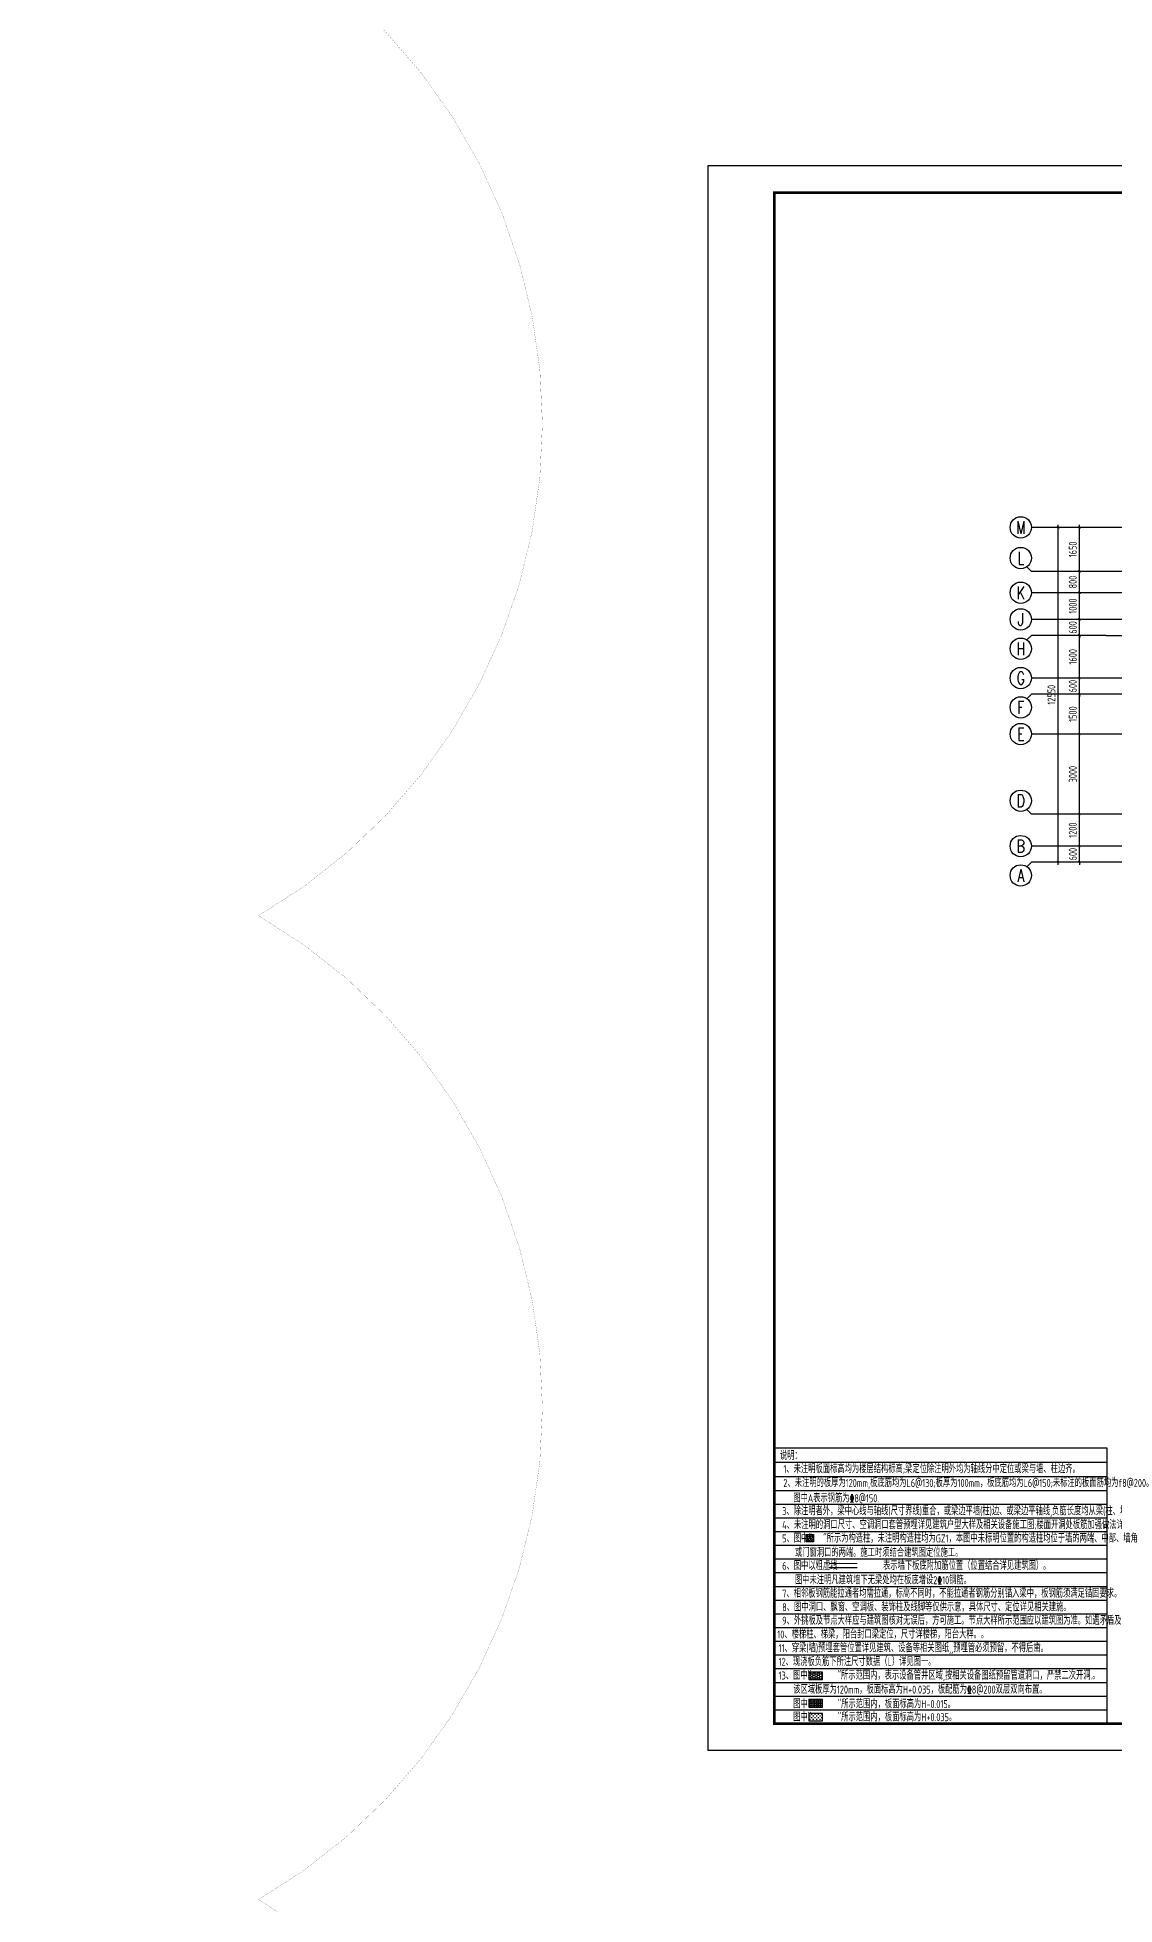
# Model space of a CAD drawing. Extents: x -461650 to 361314, y 245336 to 769729.
# Drawn here: x -52398 to -11996, y 463769 to 533780 of the extents above; entities that cross this region are included whole.
import ezdxf
from ezdxf.enums import TextEntityAlignment as Align

# ---------------------------------------------------------------- set-up
doc = ezdxf.new("R2010")
doc.units = 0
doc.header["$LTSCALE"] = 1000
doc.linetypes.add('DASH', pattern=[0.35, 0.25, -0.1])
doc.linetypes.add('DOTE', pattern=[2.4200000000000004, 2, -0.2, 0.02, -0.2])
doc.layers.get('0').update_dxf_attribs({"linetype": 'CONTINUOUS'})
doc.layers.get('DEFPOINTS').update_dxf_attribs({"linetype": 'CONTINUOUS'})
for name, color, linetype in [('-TK', 7, 'CONTINUOUS'), ('A-AXIS', 1, 'CONTINUOUS'), ('A-DOTE', 10, 'DOTE'), ('AXIS_NUM', 7, 'CONTINUOUS'), ('S-B板填充', 251, 'CONTINUOUS'), ('S-Y一般标注', 3, 'CONTINUOUS'), ('S-文字', 7, 'CONTINUOUS'), ('S-板正筋', 2, 'CONTINUOUS'), ('S-构造柱', 212, 'CONTINUOUS'), ('S-表格线', 54, 'CONTINUOUS'), ('S-降板填充', 75, 'CONTINUOUS')]:
    doc.layers.add(name, color=color, linetype=linetype)
doc.layers.add('审图修改', color=2, linetype='CONTINUOUS', plot=False)
doc.styles.add('TSSD_Axis', font='complex.shx', dxfattribs={"width": 0.7, "bigfont": 'hztxt.shx'})
doc.styles.add('TSSD_DIMENSION', font='Tssdeng.shx', dxfattribs={"width": 0.7, "bigfont": 'tssdchn.shx'})
doc.styles.add('TSSD_REIN', font='tssdeng.shx', dxfattribs={"width": 0.7, "height": 300, "bigfont": 'tssdchn.shx'})
doc.dimstyles.new('TSSD_100_100', dxfattribs={"dimtxt": 300, "dimasz": 100, "dimexe": 100, "dimexo": 250, "dimgap": 100, "dimtad": 1, "dimdec": 0, "dimzin": 0, "dimdsep": 46, "dimtxsty": 'TSSD_DIMENSION', "dimblk": 'ARCHTICK', "dimcen": 0, "dimdle": 100, "dimclrt": 7, "dimadec": 0, "dimazin": 0, "dimtfac": 1, "dimtdec": 0, "dimtix": 1, "dimtmove": 2, "dimatfit": 3, "dimldrblk": 'ARCHTICK', "dimfxl": 0, "dimtolj": 1, "dimtzin": 0, "dimarcsym": 0})

# ---------------------------------------------------------------- blocks, each defined once
blk = doc.blocks.new('ts_axno')
at = {"color": 0, "linetype": 'ByBlock', "lineweight": -2}
blk.add_circle((0, 0), 0.5, dxfattribs=at)
at = {"color": 0, "linetype": 'ByBlock', "lineweight": -2, "style": 'TSSD_Axis', "width": 0.7}
blk.add_attdef('A', text='', height=0.6, dxfattribs=at).set_placement((0, 0), align=Align.MIDDLE_CENTER)
blk = doc.blocks.new('_ArchTick')
at = {"color": 0, "linetype": 'ByBlock', "const_width": 0.15}
blk.add_lwpolyline([(-0.5, -0.5), (0.5, 0.5)], dxfattribs=at)
blk = doc.blocks.new('*D312')
at = {"layer": 'DEFPOINTS', "color": 0}
for p in [(2600.000008000061, 5200.047255706508), (3600.000008000061, 5200.047255706508), (3600.000008000061, 4600.047255706624)]:
    blk.add_point(p, dxfattribs=at)
at = {"layer": 'S-Y一般标注', "color": 0, "lineweight": -2}
for p, q in [((3350.000008000061, 5200.047255706508), (2500.000008000061, 5200.047255706508)), ((2600.000008000061, 5200.047255706508), (2600.000008000061, 5300.047255706508)), ((2600.00000800006, 4600.047255706624), (2600.000008000061, 5200.047255706508)), ((3350.000008000061, 4600.047255706624), (2500.00000800006, 4600.047255706624)), ((2600.00000800006, 4600.047255706624), (2600.00000800006, 4500.047255706624))]:
    blk.add_line(p, q, dxfattribs=at)
at = {"layer": 'S-Y一般标注', "color": 0, "lineweight": -2, "xscale": 100, "yscale": 100, "zscale": 100}
for p, rotation in [((2600.000008000061, 5200.047255706508), 270), ((2600.00000800006, 4600.047255706624), 90)]:
    blk.add_blockref('_ArchTick', p, dxfattribs=dict(at, rotation=rotation))
at = {"layer": 'S-Y一般标注', "color": 7, "insert": (2350.00000800006, 4900.047255706567), "char_height": 300, "attachment_point": 5, "rotation": 90, "style": 'TSSD_DIMENSION'}
blk.add_mtext('\\A1;600', dxfattribs=at)
blk = doc.blocks.new('*D313')
at = {"layer": 'DEFPOINTS', "color": 0}
for p in [(2600.000008000061, 10900.04725549766), (3600.000008000061, 10900.04725549766), (3600.000008000061, 9400.047254788922)]:
    blk.add_point(p, dxfattribs=at)
at = {"layer": 'S-Y一般标注', "color": 0, "lineweight": -2}
for p, q in [((3350.000008000061, 10900.04725549766), (2500.000008000061, 10900.04725549766)), ((2600.000008000061, 9300.047254788922), (2600.000008000061, 11000.04725549766)), ((3350.000008000061, 9400.047254788922), (2500.000008000061, 9400.047254788922))]:
    blk.add_line(p, q, dxfattribs=at)
at = {"layer": 'S-Y一般标注', "color": 0, "lineweight": -2, "xscale": 100, "yscale": 100, "zscale": 100}
for p, rotation in [((2600.000008000061, 10900.04725549766), 90), ((2600.000008000061, 9400.047254788922), 270)]:
    blk.add_blockref('_ArchTick', p, dxfattribs=dict(at, rotation=rotation))
at = {"layer": 'S-Y一般标注', "color": 7, "insert": (2350.000008000059, 10150.04725514329), "char_height": 300, "attachment_point": 5, "rotation": 90, "style": 'TSSD_DIMENSION'}
blk.add_mtext('\\A1;1500', dxfattribs=at)
blk = doc.blocks.new('*D314')
at = {"layer": 'DEFPOINTS', "color": 0}
for p in [(2600.000008000061, 11500.04725454806), (3600.000008000061, 11500.04725454806), (3600.000008000061, 10900.04725549766)]:
    blk.add_point(p, dxfattribs=at)
at = {"layer": 'S-Y一般标注', "color": 0, "lineweight": -2}
for p, q in [((3350.000008000061, 11500.04725454806), (2500.000008000061, 11500.04725454806)), ((2600.000008000061, 11500.04725454806), (2600.000008000061, 11600.04725454806)), ((2600.00000800006, 10900.04725549766), (2600.000008000061, 11500.04725454806)), ((3350.000008000061, 10900.04725549766), (2500.00000800006, 10900.04725549766)), ((2600.00000800006, 10900.04725549766), (2600.00000800006, 10800.04725549766))]:
    blk.add_line(p, q, dxfattribs=at)
at = {"layer": 'S-Y一般标注', "color": 0, "lineweight": -2, "xscale": 100, "yscale": 100, "zscale": 100}
for p, rotation in [((2600.000008000061, 11500.04725454806), 270), ((2600.00000800006, 10900.04725549766), 90)]:
    blk.add_blockref('_ArchTick', p, dxfattribs=dict(at, rotation=rotation))
at = {"layer": 'S-Y一般标注', "color": 7, "insert": (2350.000008000059, 11200.04725502286), "char_height": 300, "attachment_point": 5, "rotation": 90, "style": 'TSSD_DIMENSION'}
blk.add_mtext('\\A1;600', dxfattribs=at)
blk = doc.blocks.new('*D315')
at = {"layer": 'DEFPOINTS', "color": 0}
for p in [(2600.000008000003, 13100.31752494338), (3600.000008000003, 13100.31752494338), (3600.000008000061, 11500.04725454806)]:
    blk.add_point(p, dxfattribs=at)
at = {"layer": 'S-Y一般标注', "color": 0, "lineweight": -2}
for p, q in [((3350.000008000003, 13100.31752494338), (2500.000008000003, 13100.31752494338)), ((2600.000008000003, 11400.04725454806), (2600.000008000003, 13200.31752494338)), ((3350.000008000061, 11500.04725454806), (2500.000008000003, 11500.04725454806))]:
    blk.add_line(p, q, dxfattribs=at)
at = {"layer": 'S-Y一般标注', "color": 0, "lineweight": -2, "xscale": 100, "yscale": 100, "zscale": 100}
for p, rotation in [((2600.000008000003, 13100.31752494338), 90), ((2600.000008000003, 11500.04725454806), 270)]:
    blk.add_blockref('_ArchTick', p, dxfattribs=dict(at, rotation=rotation))
at = {"layer": 'S-Y一般标注', "color": 7, "insert": (2350.000008000001, 12300.18238974572), "char_height": 300, "attachment_point": 5, "rotation": 90, "style": 'TSSD_DIMENSION'}
blk.add_mtext('\\A1;1600', dxfattribs=at)
blk = doc.blocks.new('*D316')
at = {"layer": 'DEFPOINTS', "color": 0}
for p in [(2600.000008000003, 13700.04725528706), (3600.000008000003, 13700.04725528706), (3600.000008000003, 13100.31752494338)]:
    blk.add_point(p, dxfattribs=at)
at = {"layer": 'S-Y一般标注', "color": 0, "lineweight": -2}
for p, q in [((3350.000008000003, 13700.04725528706), (2500.000008000003, 13700.04725528706)), ((2600.000008000003, 13700.04725528706), (2600.000008000003, 13800.04725528706)), ((2600.000008000002, 13100.31752494338), (2600.000008000003, 13700.04725528706)), ((3350.000008000003, 13100.31752494338), (2500.000008000002, 13100.31752494338)), ((2600.000008000002, 13100.31752494338), (2600.000008000002, 13000.31752494338))]:
    blk.add_line(p, q, dxfattribs=at)
at = {"layer": 'S-Y一般标注', "color": 0, "lineweight": -2, "xscale": 100, "yscale": 100, "zscale": 100}
for p, rotation in [((2600.000008000003, 13700.04725528706), 270), ((2600.000008000002, 13100.31752494338), 90)]:
    blk.add_blockref('_ArchTick', p, dxfattribs=dict(at, rotation=rotation))
at = {"layer": 'S-Y一般标注', "color": 7, "insert": (2350.000008, 13400.18239011522), "char_height": 300, "attachment_point": 5, "rotation": 90, "style": 'TSSD_DIMENSION'}
blk.add_mtext('\\A1;600', dxfattribs=at)
blk = doc.blocks.new('*D317')
at = {"layer": 'DEFPOINTS', "color": 0}
for p in [(2600.000008000003, 14700.04724880436), (3600.000008000003, 14700.04724880436), (3600.000008000003, 13700.04725528706)]:
    blk.add_point(p, dxfattribs=at)
at = {"layer": 'S-Y一般标注', "color": 0, "lineweight": -2}
for p, q in [((2600.000008000003, 13600.04725528706), (2600.000008000003, 14800.04724880436)), ((3350.000008000003, 14700.04724880436), (2500.000008000003, 14700.04724880436)), ((3350.000008000003, 13700.04725528706), (2500.000008000003, 13700.04725528706))]:
    blk.add_line(p, q, dxfattribs=at)
at = {"layer": 'S-Y一般标注', "color": 0, "lineweight": -2, "xscale": 100, "yscale": 100, "zscale": 100}
for p, rotation in [((2600.000008000003, 14700.04724880436), 90), ((2600.000008000003, 13700.04725528706), 270)]:
    blk.add_blockref('_ArchTick', p, dxfattribs=dict(at, rotation=rotation))
at = {"layer": 'S-Y一般标注', "color": 7, "insert": (2350.000008, 14200.04725204571), "char_height": 300, "attachment_point": 5, "rotation": 90, "style": 'TSSD_DIMENSION'}
blk.add_mtext('\\A1;1000', dxfattribs=at)
blk = doc.blocks.new('*D318')
at = {"layer": 'DEFPOINTS', "color": 0}
for p in [(1800.000008000003, 17150.04725473234), (3600.000008000003, 17150.04725473234), (3600.000008000061, 4600.047255706624)]:
    blk.add_point(p, dxfattribs=at)
at = {"layer": 'S-Y一般标注', "color": 0, "lineweight": -2}
for p, q in [((3350.000008000003, 17150.04725473234), (1700.000008000003, 17150.04725473234)), ((1800.000008, 4500.047255706625), (1800.000008000003, 17250.04725473234)), ((3350.000008000061, 4600.047255706624), (1700.000008, 4600.047255706625))]:
    blk.add_line(p, q, dxfattribs=at)
at = {"layer": 'S-Y一般标注', "color": 0, "lineweight": -2, "xscale": 100, "yscale": 100, "zscale": 100}
for p, rotation in [((1800.000008000003, 17150.04725473234), 90), ((1800.000008, 4600.047255706625), 270)]:
    blk.add_blockref('_ArchTick', p, dxfattribs=dict(at, rotation=rotation))
at = {"layer": 'S-Y一般标注', "color": 7, "insert": (1550.000008, 10875.04725521948), "char_height": 300, "attachment_point": 5, "rotation": 90, "style": 'TSSD_DIMENSION'}
blk.add_mtext('\\A1;12550', dxfattribs=at)
blk = doc.blocks.new('*D319')
at = {"layer": 'DEFPOINTS', "color": 0}
for p in [(2600.000008000003, 15500.04725473234), (3600.000008000003, 15500.04725473234), (3600.000008000003, 14700.04724880436)]:
    blk.add_point(p, dxfattribs=at)
at = {"layer": 'S-Y一般标注', "color": 0, "lineweight": -2}
for p, q in [((3350.000008000003, 15500.04725473234), (2500.000008000003, 15500.04725473234)), ((2600.000008000002, 14600.04724880436), (2600.000008000003, 15600.04725473234)), ((3350.000008000003, 14700.04724880436), (2500.000008000002, 14700.04724880436))]:
    blk.add_line(p, q, dxfattribs=at)
at = {"layer": 'S-Y一般标注', "color": 0, "lineweight": -2, "xscale": 100, "yscale": 100, "zscale": 100}
for p, rotation in [((2600.000008000003, 15500.04725473234), 90), ((2600.000008000002, 14700.04724880436), 270)]:
    blk.add_blockref('_ArchTick', p, dxfattribs=dict(at, rotation=rotation))
at = {"layer": 'S-Y一般标注', "color": 7, "insert": (2350.000008, 15100.04725176835), "char_height": 300, "attachment_point": 5, "rotation": 90, "style": 'TSSD_DIMENSION'}
blk.add_mtext('\\A1;800', dxfattribs=at)
blk = doc.blocks.new('*D320')
at = {"layer": 'DEFPOINTS', "color": 0}
for p in [(2600.000008000061, 6400.047247147886), (3600.000008000003, 6400.047247147886), (3600.000008000061, 5200.047255706508)]:
    blk.add_point(p, dxfattribs=at)
at = {"layer": 'S-Y一般标注', "color": 0, "lineweight": -2}
for p, q in [((3350.000008000003, 6400.047247147886), (2500.000008000061, 6400.047247147886)), ((2600.00000800006, 5100.047255706508), (2600.000008000061, 6500.047247147886)), ((3350.000008000061, 5200.047255706508), (2500.000008000061, 5200.047255706508))]:
    blk.add_line(p, q, dxfattribs=at)
at = {"layer": 'S-Y一般标注', "color": 0, "lineweight": -2, "xscale": 100, "yscale": 100, "zscale": 100}
for p, rotation in [((2600.000008000061, 6400.047247147886), 90), ((2600.000008000061, 5200.047255706508), 270)]:
    blk.add_blockref('_ArchTick', p, dxfattribs=dict(at, rotation=rotation))
at = {"layer": 'S-Y一般标注', "color": 7, "insert": (2350.00000800006, 5800.047251427198), "char_height": 300, "attachment_point": 5, "rotation": 90, "style": 'TSSD_DIMENSION'}
blk.add_mtext('\\A1;1200', dxfattribs=at)
blk = doc.blocks.new('*D321')
at = {"layer": 'DEFPOINTS', "color": 0}
for p in [(2600.000008000061, 9400.047254788922), (3600.000008000061, 9400.047254788922), (3600.000008000003, 6400.047247147886)]:
    blk.add_point(p, dxfattribs=at)
at = {"layer": 'S-Y一般标注', "color": 0, "lineweight": -2}
for p, q in [((3350.000008000061, 9400.047254788922), (2500.000008000061, 9400.047254788922)), ((2600.00000800006, 6300.047247147886), (2600.000008000061, 9500.047254788922)), ((3350.000008000003, 6400.047247147886), (2500.00000800006, 6400.047247147886))]:
    blk.add_line(p, q, dxfattribs=at)
at = {"layer": 'S-Y一般标注', "color": 0, "lineweight": -2, "xscale": 100, "yscale": 100, "zscale": 100}
for p, rotation in [((2600.000008000061, 9400.047254788922), 90), ((2600.00000800006, 6400.047247147886), 270)]:
    blk.add_blockref('_ArchTick', p, dxfattribs=dict(at, rotation=rotation))
at = {"layer": 'S-Y一般标注', "color": 7, "insert": (2350.000008000059, 7900.047250968404), "char_height": 300, "attachment_point": 5, "rotation": 90, "style": 'TSSD_DIMENSION'}
blk.add_mtext('\\A1;3000', dxfattribs=at)
blk = doc.blocks.new('*D350')
at = {"layer": 'DEFPOINTS', "color": 0}
for p in [(2600.000008000003, 17150.04725473234), (3600.000008000003, 17150.04725473234), (3600.000008000003, 15500.04725473234)]:
    blk.add_point(p, dxfattribs=at)
at = {"layer": 'S-Y一般标注', "color": 0, "lineweight": -2}
for p, q in [((3350.000008000003, 17150.04725473234), (2500.000008000003, 17150.04725473234)), ((2600.000008000003, 15400.04725473234), (2600.000008000003, 17250.04725473234)), ((3350.000008000003, 15500.04725473234), (2500.000008000003, 15500.04725473234))]:
    blk.add_line(p, q, dxfattribs=at)
at = {"layer": 'S-Y一般标注', "color": 0, "lineweight": -2, "xscale": 100, "yscale": 100, "zscale": 100}
for p, rotation in [((2600.000008000003, 17150.04725473234), 90), ((2600.000008000003, 15500.04725473234), 270)]:
    blk.add_blockref('_ArchTick', p, dxfattribs=dict(at, rotation=rotation))
at = {"layer": 'S-Y一般标注', "color": 7, "insert": (2350.000008, 16325.04725473234), "char_height": 300, "attachment_point": 5, "rotation": 90, "style": 'TSSD_DIMENSION'}
blk.add_mtext('\\A1;1650', dxfattribs=at)
blk = doc.blocks.new('A1')
blk.add_lwpolyline([(0, 59400), (0, 0), (84100, 0), (84100, 59400)], close=True)
at = {"const_width": 100}
blk.add_lwpolyline([(2500, 58400), (2500, 1000), (83100, 1000), (83100, 58400)], close=True, dxfattribs=at)
blk = doc.blocks.new('20210726.16395156')
at = {"layer": 'A-AXIS'}
for p, q in [((3600.000008000003, 17150.04725473234), (800.0000080000027, 17150.04725473234)), ((800.0000080000027, 15500.04725473234), (628.3882261415129, 15671.65903659083)), ((3600.000008000003, 15500.04725473234), (800.0000080000027, 15500.04725473234)), ((3600.000008000003, 14700.04724880436), (800.0000080000027, 14700.04724880436)), ((3600.000008000003, 13700.04725528706), (800.0000080000027, 13700.04725528706)), ((800.0000080000027, 13100.31752494338), (628.3882261415129, 12928.70574308489)), ((3600.000008000003, 13100.31752494338), (800.0000080000027, 13100.31752494338)), ((3600.000008000061, 11500.04725454806), (800.0000080000609, 11500.04725454806)), ((800.0000080000609, 10900.0472554976), (628.3882261415711, 10728.43547363911)), ((3600.000008000061, 10900.04725549766), (800.0000080000609, 10900.0472554976)), ((3600.000008000061, 9400.047254788922), (800.0000080000609, 9400.047254788922)), ((800.0000080000609, 6400.047247147944), (628.3882261415711, 6571.659029006434)), ((3600.000008000061, 6400.047247147886), (800.0000080000609, 6400.047247147944)), ((3600.000008000061, 5200.047255706508), (800.0000080000609, 5200.047255706566)), ((800.0000080000609, 4600.047255706566), (628.3882261415711, 4428.435473848076)), ((3600.000008000061, 4600.047255706624), (800.0000080000609, 4600.047255706566))]:
    blk.add_line(p, q, dxfattribs=at)
at = {"layer": 'A-DOTE'}
for p, q in [((55600.00000724575, 17150.04725473234), (3600.000008000061, 17150.04725473234)), ((55600.00000724575, 15500.04725473234), (3600.000008000061, 15500.04725473234)), ((55600.00000724575, 14700.04724880424), (3600.000008000061, 14700.04724880436)), ((55600.00000724575, 13700.04725528683), (3600.000008000061, 13700.04725528706)), ((3600.000008000061, 13100.31752494338), (55600.00000724575, 13100.31748104317)), ((55600.00000724575, 11500.04725454783), (3600.000008000061, 11500.04725454806)), ((55600.00000724575, 10900.04725549754), (3600.000008000061, 10900.04725549766)), ((55600.00000724575, 9400.04725379066), (3600.000008000061, 9400.047254788922)), ((55600.00000724575, 6400.047247147886), (3600.000008000119, 6400.047247147886)), ((55600.00000724569, 5200.047255706508), (3600.000008000119, 5200.047255706508)), ((55600.00000724569, 4600.047255706508), (3600.000008000119, 4600.047255706624))]:
    blk.add_line(p, q, dxfattribs=at)
at = {"layer": 'A-AXIS'}
ref = blk.add_blockref('ts_axno', (400.0000080000027, 17150.04725473234), dxfattribs=dict(at, xscale=800, yscale=800, zscale=800))
ref.add_attrib('G', 'M', dxfattribs={"layer": 'AXIS_NUM', "height": 480, "style": 'TSSD_Axis', "width": 0.7}).set_placement((400.0000080000027, 17150.04725473234), align=Align.MIDDLE_CENTER)
ref = blk.add_blockref('ts_axno', (400.0000080000027, 16000.04725473234), dxfattribs=dict(at, xscale=800, yscale=800, zscale=800))
ref.add_attrib('G', 'L', dxfattribs={"layer": 'AXIS_NUM', "height": 480, "style": 'TSSD_Axis', "width": 0.7}).set_placement((400.0000080000027, 16000.04725473234), align=Align.MIDDLE_CENTER)
ref = blk.add_blockref('ts_axno', (400.0000080000027, 14700.04724880436), dxfattribs=dict(at, xscale=800, yscale=800, zscale=800))
ref.add_attrib('G', 'K', dxfattribs={"layer": 'AXIS_NUM', "height": 480, "style": 'TSSD_Axis', "width": 0.7}).set_placement((400.0000080000027, 14700.04724880436), align=Align.MIDDLE_CENTER)
ref = blk.add_blockref('ts_axno', (400.0000080000027, 13700.04725528706), dxfattribs=dict(at, xscale=800, yscale=800, zscale=800))
ref.add_attrib('G', 'J', dxfattribs={"layer": 'AXIS_NUM', "height": 480, "style": 'TSSD_Axis', "width": 0.7000000000000001}).set_placement((400.0000080000027, 13700.04725528706), align=Align.MIDDLE_CENTER)
ref = blk.add_blockref('ts_axno', (400.0000080000027, 12600.31752494338), dxfattribs=dict(at, xscale=800, yscale=800, zscale=800))
ref.add_attrib('C', 'H', dxfattribs={"layer": 'AXIS_NUM', "height": 480, "style": 'TSSD_Axis', "width": 0.7}).set_placement((400.0000080000027, 12600.31752494338), align=Align.MIDDLE_CENTER)
ref = blk.add_blockref('ts_axno', (400.0000080000609, 11500.04725454806), dxfattribs=dict(at, xscale=800, yscale=800, zscale=800))
ref.add_attrib('D', 'G', dxfattribs={"layer": 'AXIS_NUM', "height": 480, "style": 'TSSD_Axis', "width": 0.7}).set_placement((400.0000080000609, 11500.04725454806), align=Align.MIDDLE_CENTER)
ref = blk.add_blockref('ts_axno', (400.0000080000609, 10400.0472554976), dxfattribs=dict(at, xscale=800, yscale=800, zscale=800))
ref.add_attrib('C', 'F', dxfattribs={"layer": 'AXIS_NUM', "height": 480, "style": 'TSSD_Axis', "width": 0.7}).set_placement((400.0000080000609, 10400.0472554976), align=Align.MIDDLE_CENTER)
ref = blk.add_blockref('ts_axno', (400.0000080000609, 9400.047254788922), dxfattribs=dict(at, xscale=800, yscale=800, zscale=800))
ref.add_attrib('B', 'E', dxfattribs={"layer": 'AXIS_NUM', "height": 480, "style": 'TSSD_Axis', "width": 0.7}).set_placement((400.0000080000609, 9400.047254788922), align=Align.MIDDLE_CENTER)
ref = blk.add_blockref('ts_axno', (400.0000080000609, 6900.047247147944), dxfattribs=dict(at, xscale=800, yscale=800, zscale=800, rotation=180))
ref.add_attrib('C', 'D', dxfattribs={"layer": 'AXIS_NUM', "height": 480, "style": 'TSSD_Axis', "width": 0.7}).set_placement((400.0000080000609, 6900.047247147944), align=Align.MIDDLE_CENTER)
ref = blk.add_blockref('ts_axno', (400.0000080000609, 5200.047255706566), dxfattribs=dict(at, xscale=800, yscale=800, zscale=800))
ref.add_attrib('A', 'B', dxfattribs={"layer": 'AXIS_NUM', "height": 480, "style": 'TSSD_Axis', "width": 0.7}).set_placement((400.0000080000609, 5200.047255706566), align=Align.MIDDLE_CENTER)
ref = blk.add_blockref('ts_axno', (400.0000080000609, 4100.047255706566), dxfattribs=dict(at, xscale=800, yscale=800, zscale=800))
ref.add_attrib('F', 'A', dxfattribs={"layer": 'AXIS_NUM', "height": 480, "style": 'TSSD_Axis', "width": 0.7}).set_placement((400.0000080000609, 4100.047255706566), align=Align.MIDDLE_CENTER)
at = {"layer": 'S-Y一般标注'}
for base, p1, p2, picture, middle in [((1800.000008000003, 17150.04725473234), (3600.000008000061, 4600.047255706624), (3600.000008000003, 17150.04725473234), '*D318', (1550.000008, 10875.04725521948)), ((2600.000008000003, 17150.04725473234), (3600.000008000003, 15500.04725473234), (3600.000008000003, 17150.04725473234), '*D350', (2350.000008, 16325.04725473234)), ((2600.000008000003, 15500.04725473234), (3600.000008000003, 14700.04724880436), (3600.000008000003, 15500.04725473234), '*D319', (2350.000008, 15100.04725176835)), ((2600.000008000003, 14700.04724880436), (3600.000008000003, 13700.04725528706), (3600.000008000003, 14700.04724880436), '*D317', (2350.000008, 14200.04725204571)), ((2600.000008000003, 13700.04725528706), (3600.000008000003, 13100.31752494338), (3600.000008000003, 13700.04725528706), '*D316', (2350.000008, 13400.18239011522)), ((2600.000008000003, 13100.31752494338), (3600.000008000061, 11500.04725454806), (3600.000008000003, 13100.31752494338), '*D315', (2350.000008000001, 12300.18238974572)), ((2600.000008000061, 11500.04725454806), (3600.000008000061, 10900.04725549766), (3600.000008000061, 11500.04725454806), '*D314', (2350.000008000059, 11200.04725502286)), ((2600.000008000061, 10900.04725549766), (3600.000008000061, 9400.047254788922), (3600.000008000061, 10900.04725549766), '*D313', (2350.000008000059, 10150.04725514329)), ((2600.000008000061, 9400.047254788922), (3600.000008000003, 6400.047247147886), (3600.000008000061, 9400.047254788922), '*D321', (2350.000008000059, 7900.047250968404)), ((2600.000008000061, 6400.047247147886), (3600.000008000061, 5200.047255706508), (3600.000008000003, 6400.047247147886), '*D320', (2350.00000800006, 5800.047251427198)), ((2600.000008000061, 5200.047255706508), (3600.000008000061, 4600.047255706624), (3600.000008000061, 5200.047255706508), '*D312', (2350.00000800006, 4900.047255706567))]:
    dim = blk.add_linear_dim(base=base, p1=p1, p2=p2, angle=90, dimstyle='TSSD_100_100', dxfattribs=at)
    dim.commit()
    dim.dimension.update_dxf_attribs({"geometry": picture, "text_midpoint": middle})

msp = doc.modelspace()

# ---------------------------------------------------------------- hatches: boundary and pattern name
at = {"layer": 'S-B板填充'}
h = msp.add_hatch(dxfattribs=at)
h.set_pattern_fill('ANGLE', color=252, scale=10, style=0)
h.set_pattern_definition([(0, (61840.76240442577, 275584.8856943593), (0, 69.85000000000001), [50.8, -19.05]), (90, (61840.76240442577, 275584.8856943593), (-69.85000000000001, 4.277078946022132e-15), [50.8, -19.05])])
h.paths.add_polyline_path([(-23470.0801188664, 471176.5357431593), (-22958.97611889127, 471176.5357431593), (-22958.97611889127, 471455.3197431453), (-23470.0801188664, 471455.3197431453)])
h = msp.add_hatch(dxfattribs=at)
h.set_pattern_fill('CROSS', color=252, scale=10, style=0)
h.set_pattern_definition([(0, (61840.76240442577, 275584.8856943593), (63.5, 63.5), [31.75, -95.25]), (90, (61856.63740442577, 275569.0106943593), (-63.5, 63.5), [31.75, -95.25])])
h.paths.add_polyline_path([(-23470.0801188664, 470662.2500288999), (-22958.97611889127, 470662.2500288999), (-22958.97611889127, 470941.0340288859), (-23470.0801188664, 470941.0340288859)])
at = {"layer": 'S-构造柱'}
h = msp.add_hatch(dxfattribs=at)
h.set_pattern_fill('ARMORED', color=256, scale=12.8571428565, style=0)
h.set_pattern_definition([(49.99999999999999, (-1876834.152264494, 346024.7300118986), (92.21916632977162, -8.068131640215963), [9.642857142375, -106.071428566125]), (355, (-1876834.152264494, 346024.7300118986), (-17.83945717792231, 96.710417185166), [7.714285713899999, -84.8571428529]), (100.4514, (-1876826.467334208, 346024.057668184), (74.37977764522662, 88.6422268319762), [8.195167285304347, -90.14684296691978]), (46.18420000000002, (-1876834.152264494, 346050.4442976113), (137.2167062450077, -21.28101612695256), [14.46428571356239, -159.1071428491857]), (96.6356, (-1876822.717540137, 346048.6708724257), (120.1709192788247, 125.243726252366), [12.29275131367108, -135.2202428503818]), (351.1842, (-1876834.152264494, 346050.4442976113), (120.1708215111721, 125.2438201127081), [11.57142857085, -127.28571427935]), (21, (-1876821.295121637, 346044.0157261831), (76.74519241139352, -51.76528594009815), [9.642857142374998, -106.071428566125]), (326.0000000000001, (-1876821.295121637, 346044.0157261831), (31.28339981692491, 93.23357721564798), [7.714285713899999, -84.8571428529]), (71.4514, (-1876814.89969168, 346039.7019482689), (108.0286236693616, 41.4682067177776), [8.195167285304528, -90.14684296692123]), (37.50000000000001, (-1876834.152264494, 346024.7300118986), (1.563409969287773, 42.80063834760001), [0, -83.82857142437999, 0, -86.14285713855, 0, -85.1785714243125]), (7.500000000000001, (-1876834.152264494, 346024.7300118986), (33.8232262408708, 50.71007723948223), [0, -49.11428571182999, 0, -81.89999999590499, 0, -32.46428571266249]), (327.5, (-1876862.823693063, 346024.7300118986), (68.63431321873517, -2.89991207998955), [0, -32.14285714125, 0, -100.2857142807, 0, -133.071428564775]), (317.5, (-1876875.68083592, 346024.7300118986), (74.9810789117006, 12.87064058494016), [0, -41.785714283625, 0, -66.59999999666998, 0, -94.49999999527499]), (45, (-1876834.152264494, 346024.7300118986), (-45.45686450257664, 45.45686450257664), [])])
h.paths.add_polyline_path([(-23565.56650691782, 477647.2624405325), (-23291.28079264634, 477647.2624405325), (-23291.28079264634, 477372.9767262606), (-23565.56650691782, 477372.9767262606)])
at = {"layer": 'S-降板填充', "linetype": 'ByBlock'}
h = msp.add_hatch(dxfattribs=at)
h.set_pattern_fill('HONEY', color=8, scale=17.142857142, style=0)
h.set_pattern_definition([(0, (-2836055.174075454, 404494.8406941915), (81.642857138775, 47.13651428335745), [54.42857142585, -108.8571428517]), (120, (-2836055.174075454, 404494.8406941915), (-81.64284738462308, 47.13653117804415), [54.42857142584936, -108.8571428516987]), (59.99999999999999, (-2836055.174075454, 404494.8406941915), (9.754151908549935e-06, 94.27304546140158), [-108.8571428517, 54.42857142585])])
h.paths.add_polyline_path([(-23470.08011886594, 472205.1071716785), (-22958.9761188908, 472205.1071716785), (-22958.9761188908, 472483.8911716645), (-23470.08011886594, 472483.8911716645)])

# ---------------------------------------------------------------- linework, layer by layer
at = {"layer": 'S-板正筋', "linetype": 'DASH', "const_width": 42.857142855}
for points in [[(-22714.02062515472, 476558.9936714364), (-22714.02062515472, 476558.9936714364), (-21643.51184392464, 476559.0058798963), (-21643.51184392464, 476559.0058798963)], [(-22714.02062515472, 476400.9340108461), (-22714.02062515472, 476400.9340108461), (-21643.51184392464, 476400.946219306), (-21643.51184392464, 476400.946219306)]]:
    msp.add_lwpolyline(points, dxfattribs=at)
at = {"layer": 'S-构造柱'}
msp.add_lwpolyline([(-23565.56650691782, 477647.2624405325), (-23291.28079264634, 477647.2624405325), (-23291.28079264634, 477372.9767262606), (-23565.56650691782, 477372.9767262606), (-23565.56650691782, 477647.2624405325)], dxfattribs=at)
at = {"layer": 'S-表格线'}
for p, q in [((-24758.09474807081, 470559.4720935273), (-24758.09474807139, 480884.6978326919)), ((-12276.61105538553, 480884.6978326919), (-24758.09474807067, 480884.6978326919)), ((-12276.61105538553, 480350.6563914478), (-24758.09474807067, 480350.6563914478)), ((-24758.09474807093, 471568.2877950611), (-24758.09474807067, 480350.6563914478)), ((-12276.61105538579, 470559.4720935264), (-12276.61105538553, 480884.6978326919)), ((-24758.09474807067, 479816.6149502036), (-12276.61105538553, 479816.6149502036)), ((-24758.09474807078, 479302.3292359437), (-12276.61105538564, 479302.3292359437)), ((-24758.0947480707, 478788.0435216829), (-12276.61105538555, 478788.0435216829)), ((-24758.0947480707, 478788.0435216833), (-12276.61105538555, 478788.0435216829)), ((-24758.0947480707, 478273.7578074229), (-12276.61105538555, 478273.7578074229)), ((-24758.0947480707, 477759.4720931629), (-12276.61105538555, 477759.4720931625)), ((-24758.0947480707, 477245.1863789029), (-12276.61105538555, 477245.1863789029)), ((-24758.0947480707, 476730.9006646429), (-12276.61105538555, 476730.9006646429)), ((-24758.0947480707, 476216.6149503829), (-12276.61105538555, 476216.6149503821)), ((-24758.0947480707, 475702.3292361229), (-12276.61105538555, 475702.3292361229)), ((-24758.0947480707, 475188.0435218629), (-12276.61105538555, 475188.0435218629)), ((-24758.09474807116, 474673.7578076029), (-12276.61105538602, 474673.7578076029)), ((-24758.0947480707, 474159.4720933429), (-12276.61105538555, 474159.4720933429)), ((-24758.09474807163, 473645.1863790829), (-12276.61105538602, 473645.1863790829)), ((-24758.0947480707, 473130.9006648237), (-12276.61105538555, 473130.9006648237)), ((-24758.09474807023, 472616.6149505645), (-12276.61105538555, 472616.6149505637)), ((-24758.09474807023, 472102.3292363053), (-12276.61105538555, 472102.3292363045)), ((-24758.0947480707, 471588.043522046), (-12276.61105538462, 471588.0435220452)), ((-24758.09474807046, 471073.7578077869), (-12276.61105538579, 471073.7578077862)), ((-24758.0947480707, 471073.7578077866), (-12276.61105538579, 471073.7578077858)), ((-24758.0947480707, 470559.4720935273), (-12276.61105538579, 470559.4720935264))]:
    msp.add_line(p, q, dxfattribs=at)
at = {"layer": 'S-降板填充'}
for points in [[(-23470.08011886594, 472205.1071716785), (-22958.9761188908, 472205.1071716785), (-22958.9761188908, 472483.8911716645), (-23470.08011886594, 472483.8911716645)], [(-23470.0801188664, 471176.5357431593), (-22958.97611889127, 471176.5357431593), (-22958.97611889127, 471455.3197431453), (-23470.0801188664, 471455.3197431453)], [(-23470.0801188664, 470662.2500288999), (-22958.97611889127, 470662.2500288999), (-22958.97611889127, 470941.0340288859), (-23470.0801188664, 470941.0340288859)]]:
    msp.add_lwpolyline(points, close=True, dxfattribs=at)
at = {"layer": '审图修改', "const_width": 5}
msp.add_lwpolyline([(-44105.16502581164, 537737.9883783534, -0.5773502691896255), (-44105.16502581164, 500848.1157190483, -0.5773502691896255), (-44105.16502581164, 463958.2430597432, -0.5773502691896255), (-44105.16502581164, 427068.3704004381, -0.5773502691896255), (-44105.16502581164, 390178.497741133, -0.5773502691896255), (-44105.16502581164, 353288.6250818279, -0.5773502691896255), (-80995.03768511675, 353288.6250818279, -0.5773502691896255), (-117884.9103444219, 353288.6250818279, -0.5773502691896255), (-154774.783003727, 353288.6250818279, -0.5773502691896255), (-191664.6556630321, 353288.6250818279, -0.5773502691896255), (-228554.5283223372, 353288.6250818279, -0.5773502691896255), (-228554.5283223372, 390178.497741133, -0.5773502691896255), (-228554.5283223372, 427068.3704004381, -0.5773502691896255), (-228554.5283223372, 463958.2430597432, -0.5773502691896255), (-228554.5283223372, 500848.1157190483, -0.5773502691896255), (-228554.5283223372, 537737.9883783534, -0.5773502691896255)], format="xyb", dxfattribs=at)

# ---------------------------------------------------------------- block references
at = {"layer": '-TK'}
msp.add_blockref('A1', (-27258.0947480707, 469559.4720935273), dxfattribs=at)
at = {"layer": 'A-DOTE'}
msp.add_blockref('20210726.16395156', (-15915.80483143649, 498256.2093399076), dxfattribs=at)

# ---------------------------------------------------------------- texts
at = {"layer": 'S-文字', "style": 'TSSD_REIN', "width": 0.7}
for s, p in [('说明：', (-24550.23690805511, 480447.4087850576)), ('1、未注明板面标高均为楼层结构标高;梁定位除注明外均为轴线分中定位或梁与墙、柱边齐。', (-24419.85079890882, 479951.1573480171)), ('3、除注明者外，梁中心线与轴线(尺寸界线)重合，或梁边平墙(柱)边、或梁边平轴线,负筋长度均从梁(柱、墙)边起算。', (-24463.03979773284, 478373.9378708923)), ('4、未注明的洞口尺寸、空调洞口套管预埋详见建筑户型大样及相关设备施工图;楼面开洞处板筋加强做法详见结构设计总说明。', (-24463.03979773284, 477853.9382591239)), ('5、图中"   "所示为构造柱，未注明构造柱均为GZ1，本图中未标明位置的构造柱均位于墙的两端、中部、墙角', (-24463.03979773284, 477347.6802299005)), ('或门窗洞口的两端。施工时须结合建筑图定位施工。', (-23986.59568612487, 476812.6954893103)), ('6、图中以粗虚线            表示墙下板底附加筋位置（位置结合详见建筑图）。', (-24463.03979773284, 476323.0858139475)), ('图中未注明凡建筑墙下无梁处均在板底增设2%%13210钢筋。', (-23986.5956861258, 475784.1240607901)), ('7、相邻板钢筋能拉通者均需拉通，标高不同时，不能拉通者钢筋分别锚入梁中，板钢筋须满足锚固要求。', (-24463.03979773284, 475283.7944983845)), ('8、图中洞口、飘窗、空调板、装饰柱及线脚等仅供示意，具体尺寸、定位详见相关建施。', (-24463.03979773284, 474769.5087841247)), ('10、楼梯柱、梯梁，阳台封口梁定位，尺寸详楼梯，阳台大样。。', (-24647.27382052434, 473748.2109508683)), ('9、外挑板及节点大样应与建筑图核对无误后，方可施工。节点大样所示范围应以建筑图为准。如遇矛盾及时与设计单位联系解决。', (-24463.03979772818, 474267.0523372377)), ('11、穿梁(墙)预埋套管位置详见建筑、设备等相关图纸,,预埋管必须预留，不得后凿。', (-24599.77686988492, 473237.897675342)), ('12、现浇板负筋下所注尺寸数据（L）详见图一。', (-24599.77686988492, 472723.6119610826)), ('13、图中"       "所示范围内，表示设备管井区域,按相关设备图纸预留管道洞口，严禁二次开洞.。', (-24599.77686988492, 472209.3262468237)), ('图中"       "所示范围内，板面标高为H-0.015。', (-24051.6689190187, 471136.8063199306)), ('图中"       "所示范围内，板面标高为H+0.035。', (-24051.6689190187, 470647.0679176432))]:
    msp.add_text(s, height=299.999999985, dxfattribs=at).set_placement(p)
at = {"layer": 'S-文字', "color": 1, "style": 'TSSD_REIN', "width": 0.7}
for s, p in [('2、未注明的板厚为120mm,板底筋均为L6@130;板厚为100mm，板底筋均为L6@150;未标注的板面筋均为f8@200。', (-24419.85079890882, 479429.3481067683)), ('图中A表示钢筋为%%1328@150.', (-24050.70281781795, 478854.156011206)), ('该区域板厚为120mm，板面标高为H+0.035，板配筋为%%1328@200双层双向布置。', (-24051.6689190187, 471681.5713493857))]:
    msp.add_text(s, height=299.999999985, dxfattribs=at).set_placement(p)

doc.saveas('drawing.dxf')
